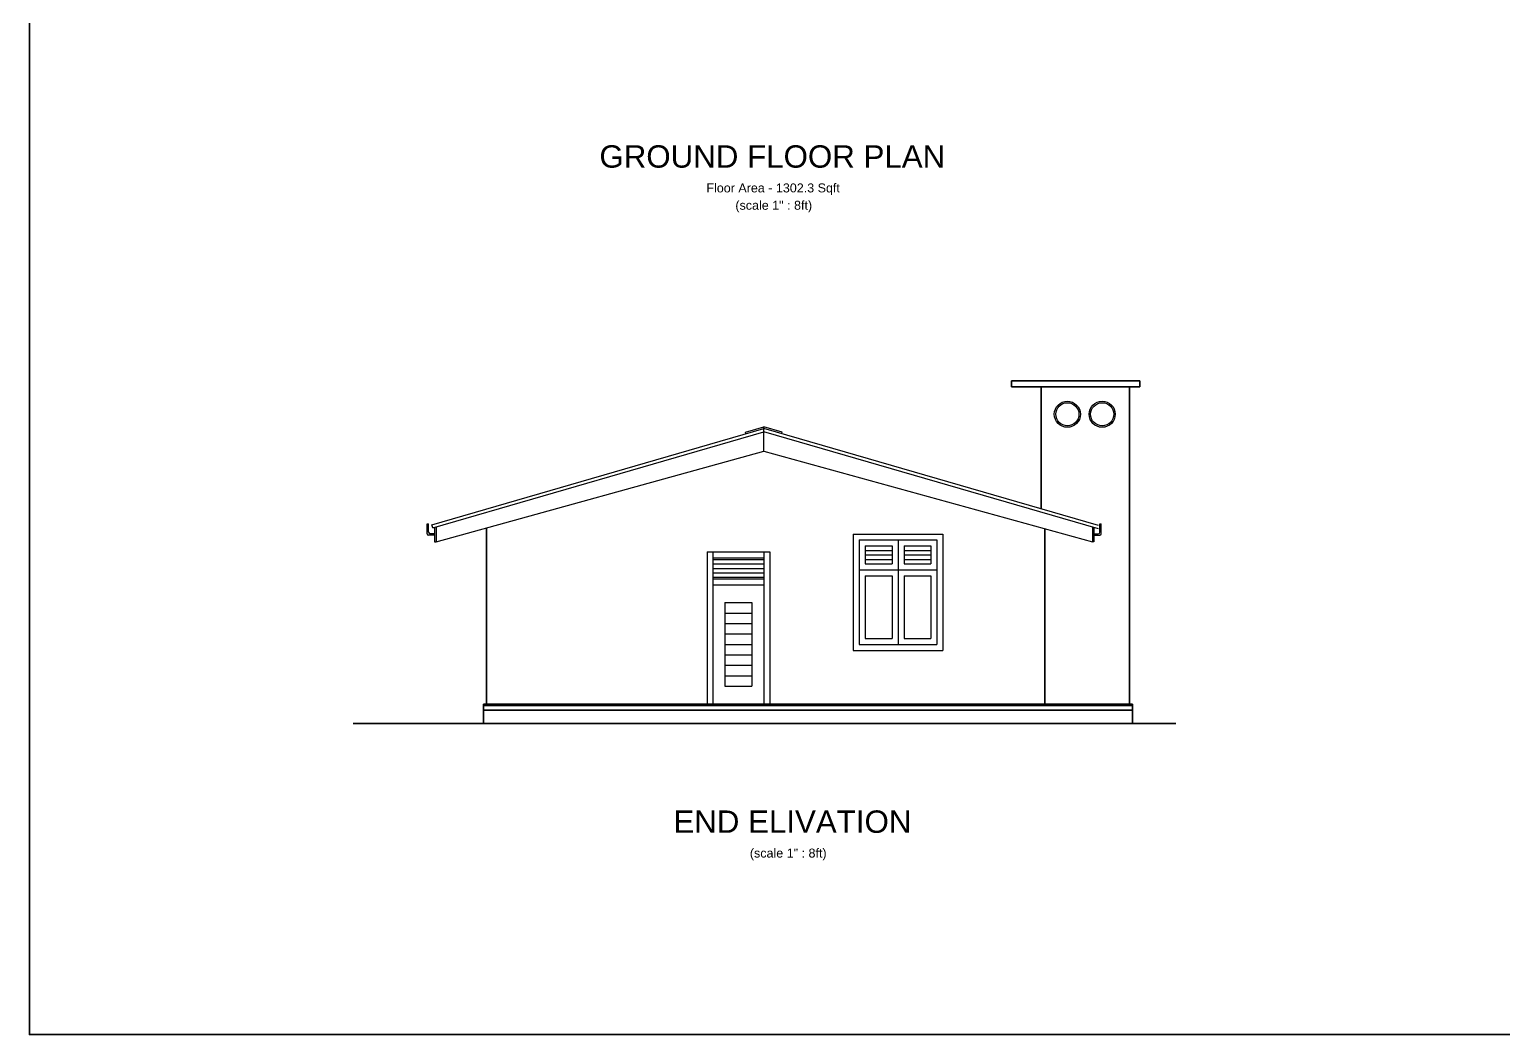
# Model space of a CAD drawing. Header units: inches. Extents: x 1038 to 10322, y 341 to 3837.
# Drawn here: x 1038 to 2026, y 1337 to 2011 of the extents above; entities that cross this region are included whole.
import ezdxf

# ---------------------------------------------------------------- set-up
doc = ezdxf.new("R2010")
doc.units = ezdxf.units.IN
doc.header["$MEASUREMENT"] = 0
for name, color, linetype, lineweight in [('Border Box', 1, 'Continuous', 35), ('Openings', 2, 'Continuous', 25), ('Roof', 40, 'Continuous', 30), ('Wall', 4, 'Continuous', 35)]:
    doc.layers.add(name, color=color, linetype=linetype, lineweight=lineweight)
doc.layers.add('Text', color=150, linetype='Continuous')
doc.styles.add('1.25 ft', font='arial.ttf', dxfattribs={"height": 15})
doc.styles.add('6 inch', font='arial.ttf', dxfattribs={"height": 6})

msp = doc.modelspace()

# ---------------------------------------------------------------- linework, layer by layer
at = {"layer": 'Border Box'}
msp.add_lwpolyline([(1038.34, 2748.96), (3282.57, 2748.96), (3282.57, 1336.86), (1038.34, 1336.86)], close=True, dxfattribs=at)
at = {"layer": 'Openings'}
for p, q in [((1590.25, 1672.38), (1650.25, 1672.38)), ((1590.25, 1672.38), (1590.25, 1594.38)), ((1650.25, 1672.38), (1650.25, 1594.38)), ((1492.26, 1660.38), (1534.26, 1660.38)), ((1492.26, 1660.38), (1492.26, 1558.38)), ((1496.26, 1660.38), (1496.26, 1558.38)), ((1530.26, 1660.38), (1530.26, 1558.38)), ((1534.26, 1660.38), (1534.26, 1558.38)), ((1594.25, 1668.38), (1646.25, 1668.38)), ((1594.25, 1668.38), (1594.25, 1598.38)), ((1598.25, 1664.38), (1616.25, 1664.38)), ((1598.25, 1664.38), (1598.25, 1652.38)), ((1598.25, 1661.38), (1616.25, 1661.38)), ((1616.25, 1664.38), (1616.25, 1652.38)), ((1620.25, 1668.38), (1620.25, 1598.38)), ((1624.25, 1664.38), (1642.25, 1664.38)), ((1624.25, 1664.38), (1624.25, 1652.38)), ((1624.25, 1661.38), (1642.25, 1661.38)), ((1642.25, 1664.38), (1642.25, 1652.38)), ((1646.25, 1668.38), (1646.25, 1598.38)), ((1496.26, 1656.38), (1530.26, 1656.38)), ((1496.26, 1655.38), (1530.26, 1655.38)), ((1496.26, 1652.38), (1530.26, 1652.38)), ((1496.26, 1649.38), (1530.26, 1649.38)), ((1598.25, 1658.38), (1616.25, 1658.38)), ((1598.25, 1655.38), (1616.25, 1655.38)), ((1598.25, 1652.38), (1616.25, 1652.38)), ((1624.25, 1658.38), (1642.25, 1658.38)), ((1624.25, 1655.38), (1642.25, 1655.38)), ((1624.25, 1652.38), (1642.25, 1652.38)), ((1496.26, 1646.38), (1530.26, 1646.38)), ((1496.26, 1643.38), (1530.26, 1643.38)), ((1496.26, 1642.38), (1530.26, 1642.38)), ((1594.25, 1648.38), (1646.25, 1648.38)), ((1598.25, 1644.38), (1616.25, 1644.38)), ((1598.25, 1644.38), (1598.25, 1602.38)), ((1616.25, 1644.38), (1616.25, 1602.38)), ((1624.25, 1644.38), (1642.25, 1644.38)), ((1624.25, 1644.38), (1624.25, 1602.38)), ((1642.25, 1644.38), (1642.25, 1602.38)), ((1496.26, 1638.38), (1530.26, 1638.38)), ((1504.26, 1626.38), (1522.26, 1626.38)), ((1504.26, 1626.38), (1504.26, 1570.38)), ((1522.26, 1626.38), (1522.26, 1570.38)), ((1504.26, 1619.38), (1522.26, 1619.38)), ((1504.26, 1612.38), (1522.26, 1612.38)), ((1504.26, 1605.38), (1522.26, 1605.38)), ((1598.25, 1602.38), (1616.25, 1602.38)), ((1624.25, 1602.38), (1642.25, 1602.38)), ((1504.26, 1598.38), (1522.26, 1598.38)), ((1504.26, 1591.38), (1522.26, 1591.38)), ((1590.25, 1594.38), (1650.25, 1594.38)), ((1594.25, 1598.38), (1646.25, 1598.38)), ((1504.26, 1584.38), (1522.26, 1584.38)), ((1504.26, 1577.38), (1522.26, 1577.38)), ((1504.26, 1570.38), (1522.26, 1570.38)), ((1496.26, 1558.38), (1530.26, 1558.38))]:
    msp.add_line(p, q, dxfattribs=at)
for centre, radius in [((1733.69, 1752.65), 8.74), ((1733.69, 1752.65), 7.74), ((1757.04, 1752.65), 8.74), ((1757.04, 1752.65), 7.74)]:
    msp.add_circle(centre, radius, dxfattribs=at)
at = {"layer": 'Roof'}
for p, q in [((1307.88, 1678.61), (1530.37, 1743.21)), ((1308.51, 1676.45), (1530.37, 1740.87)), ((1518.09, 1740.69), (1530.37, 1744.25)), ((1518.37, 1739.73), (1518.09, 1740.69)), ((1530.37, 1727.93), (1530.37, 1744.25)), ((1542.65, 1740.69), (1530.37, 1744.25)), ((1754.51, 1678.13), (1530.37, 1743.21)), ((1754.51, 1675.79), (1530.37, 1740.87)), ((1542.37, 1739.73), (1542.65, 1740.69)), ((1310.72, 1667.24), (1530.37, 1727.93)), ((1530.37, 1727.93), (1750.42, 1667.15)), ((1304.73, 1672.62), (1304.73, 1679.24)), ((1304.73, 1679.24), (1305.73, 1679.24)), ((1305.73, 1673.62), (1305.73, 1679.24)), ((1755.41, 1673.52), (1755.41, 1679.14)), ((1755.41, 1679.14), (1756.41, 1679.14)), ((1756.41, 1672.52), (1756.41, 1679.14)), ((1309.72, 1671.62), (1305.73, 1671.62)), ((1309.72, 1672.62), (1306.73, 1672.62)), ((1308.51, 1676.45), (1307.88, 1678.61)), ((1309.72, 1676.8), (1309.72, 1667.24)), ((1310.72, 1677.09), (1310.72, 1667.24)), ((1750.42, 1676.99), (1750.42, 1667.15)), ((1751.42, 1676.7), (1751.42, 1667.15)), ((1751.42, 1672.52), (1754.41, 1672.52)), ((1751.42, 1671.52), (1755.41, 1671.52)), ((1309.72, 1667.24), (1310.72, 1667.24)), ((1751.42, 1667.15), (1750.42, 1667.15))]:
    msp.add_line(p, q, dxfattribs=at)
for centre, start, end in [((1305.73, 1672.62), 180, 270), ((1306.73, 1673.62), 180, 270), ((1754.41, 1673.52), 270, 0), ((1755.41, 1672.52), 270, 0)]:
    msp.add_arc(centre, 1, start, end, dxfattribs=at)
at = {"layer": 'Wall'}
for p, q in [((1696.24, 1771.09), (1696.24, 1775.09)), ((1696.24, 1775.09), (1782.24, 1775.09)), ((1696.24, 1771.09), (1782.24, 1771.09)), ((1716.24, 1689.24), (1716.24, 1771.09)), ((1775.24, 1558.38), (1775.24, 1771.09)), ((1782.24, 1771.09), (1782.24, 1775.09)), ((1344.51, 1558.38), (1344.51, 1676.58)), ((1718.51, 1558.38), (1718.51, 1675.96)), ((1342.51, 1558.38), (1777.24, 1558.38)), ((1342.51, 1545.38), (1342.51, 1558.38)), ((1342.51, 1557.38), (1777.24, 1557.38)), ((1342.51, 1554.38), (1777.24, 1554.38)), ((1777.24, 1545.38), (1777.24, 1558.38)), ((1255.11, 1545.38), (1806.44, 1545.38))]:
    msp.add_line(p, q, dxfattribs=at)

# ---------------------------------------------------------------- texts
at = {"layer": 'Text', "attachment_point": 1}
for s, width, gutter_width, heights, insert, char_height, style in [('GROUND FLOOR PLAN', 255.1608, 75, [0], (1420.18, 1932.97), 15, '1.25 ft'), ('Floor Area - 1302.3 Sqft ', 243.8016, 30, [28.15], (1491.85, 1907.39), 6, '6 inch'), ('(scale 1" : 8ft)', 76.8984, 30, [0], (1511.26, 1895.77), 6, '6 inch'), ('END ELIVATION', 242.9785, 75, [0], (1469.72, 1487.08), 15, '1.25 ft'), ('(scale 1" : 8ft)', 76.8984, 30, [0], (1520.97, 1461.5), 6, '6 inch')]:
    msp.add_mtext_dynamic_manual_height_columns(s, width=width, gutter_width=gutter_width, heights=heights, dxfattribs=dict(at, insert=insert, char_height=char_height, style=style))

doc.saveas('drawing.dxf')
